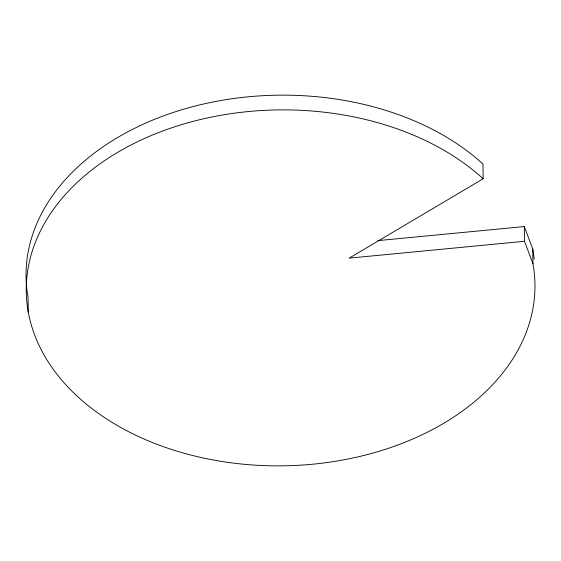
<?xml version="1.0" encoding="UTF-8"?>
<svg xmlns="http://www.w3.org/2000/svg" width="561" height="561" viewBox="0 0 561 561"><rect width="100%" height="100%" fill="white"/><g stroke="black" fill="none" stroke-linecap="round" stroke-linejoin="round"><path stroke-width="0.84" d="M483.161 178.77L349.166 258.144L524.514 241.293L532.95 263.705A254.378 177.977 -0.8 0 1 224.33 461.85A254.378 177.977 -0.8 0 1 66.745 193.026A254.378 177.977 -0.8 0 1 483.161 178.77L482.951 164.029A254.378 177.977 -0.8 0 0 184.211 109.044A254.378 177.977 -0.8 0 0 28.05 297.295L28.253 312.035M377.749 240.634L524.311 226.553L532.747 248.965A254.378 177.977 -0.8 0 1 534.17 259.203M532.747 248.965L532.95 263.705M524.311 226.553L524.514 241.293"/></g></svg>
